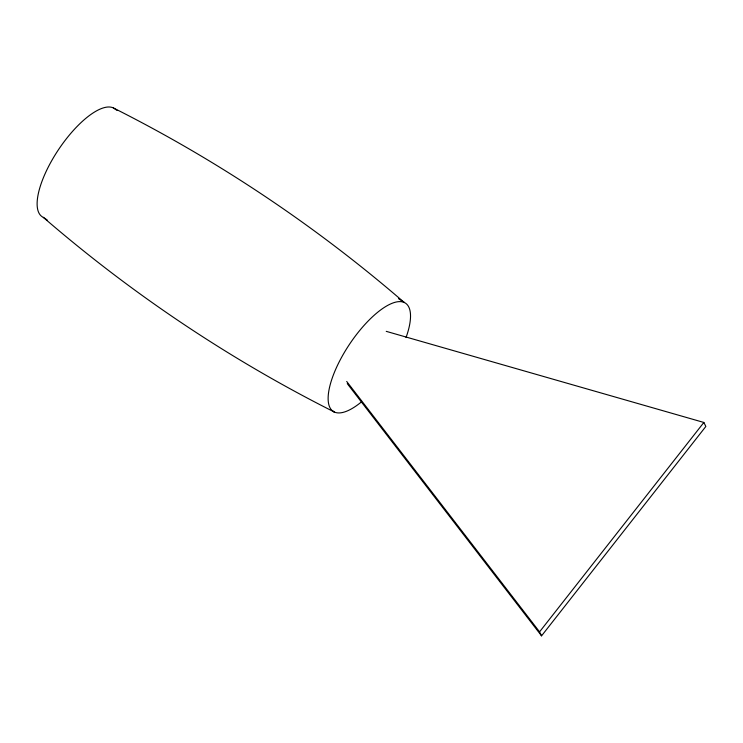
<?xml version="1.0" encoding="UTF-8"?>
<svg xmlns="http://www.w3.org/2000/svg" width="743" height="743" viewBox="0 0 743 743"><rect width="100%" height="100%" fill="white"/><g stroke="black" fill="none" stroke-linecap="round" stroke-linejoin="round"><path stroke-width="1.11" d="M703.862 422.461L705.85 426.454L541.554 635.85L539.567 631.866L703.862 422.461L386.239 331.35M332.39 410.721L334.322 412.012C229.791 359.454 131.845 293.866 43.317 217.374A65.068 23.702 -56.2 0 1 56.617 152.529A65.068 23.702 -56.2 0 1 113.326 107.902C217.857 160.451 315.803 226.048 404.331 302.531L398.545 298.667M113.326 107.902L117.18 110.475M43.317 217.374L47.171 219.956M346.702 381.465L539.567 631.866M347.269 383.62L541.554 635.85M361.535 401.833A65.068 23.702 -56.2 0 1 329.781 386.341A65.068 23.702 -56.2 0 1 384.493 307.296A65.068 23.702 -56.2 0 1 406.04 337.536"/></g></svg>
